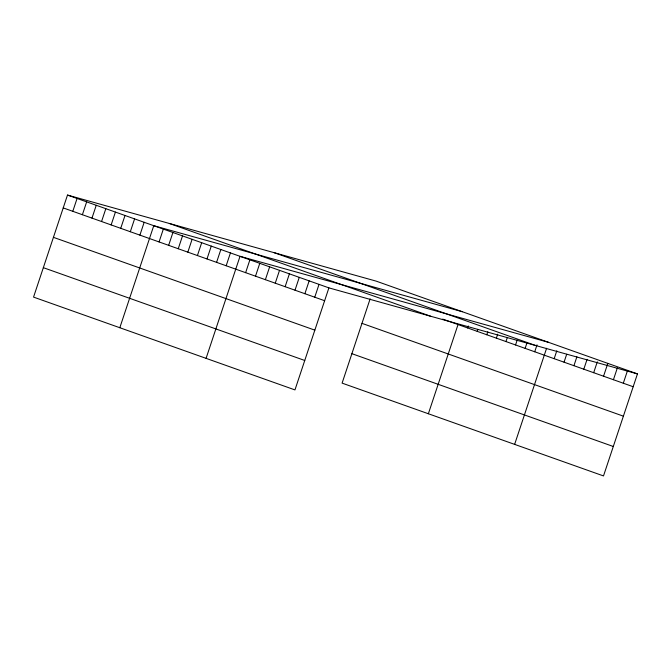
<?xml version="1.0" encoding="UTF-8"?>
<svg xmlns="http://www.w3.org/2000/svg" width="671" height="671" viewBox="0 0 671 671"><rect width="100%" height="100%" fill="white"/><g stroke="black" fill="none" stroke-linecap="round" stroke-linejoin="round"><path stroke-width="1.01" d="M637.45 373.898L376.037 281.09L67.494 195.068L33.55 297.102L294.963 389.91L328.899 287.876L637.45 373.898L603.506 475.932L342.101 383.124L370.14 298.83M72.803 211.306L77.073 198.473M82.39 214.712L86.66 201.879M91.977 218.117L96.247 205.284M101.564 221.514L105.833 208.681M111.151 224.919L115.42 212.086M120.73 228.325L124.999 215.492M130.317 231.73L134.586 218.889M139.904 235.127L144.173 222.294M119.815 327.733L153.76 225.699L462.302 311.713M159.069 241.937L163.338 229.105M168.656 245.334L172.925 232.501M178.243 248.74L182.512 235.907M187.83 252.145L192.099 239.312M197.417 255.55L201.686 242.709M206.995 258.947L211.264 246.114M216.582 262.353L220.851 249.52M226.169 265.758L230.438 252.925M206.081 358.356L240.025 256.322L548.568 342.344M245.628 272.669L249.897 259.828M255.508 276.175L259.778 263.334M265.38 279.681L269.65 266.84M275.253 283.187L279.522 270.346M285.133 286.693L289.402 273.852M295.005 290.199L299.274 277.358M304.886 293.705L309.155 280.864M314.758 297.211L319.027 284.37M428.366 413.747L458.033 324.546M467.62 327.951L468.274 325.98M477.207 331.357L477.861 329.377M486.794 334.754L487.775 331.793M496.372 338.159L497.689 334.208M505.959 341.564L507.276 337.614M515.546 344.969L517.19 340.029M525.133 348.366L527.104 342.445M534.72 351.772L537.018 344.86M514.632 444.378L546.597 348.266M554.179 358.683L556.804 350.782M564.051 362.189L566.676 354.288M573.931 365.695L576.884 356.804M583.804 369.201L587.083 359.329M593.676 372.707L597.291 361.845M603.556 376.213L607.825 363.38M613.428 379.719L617.37 367.867M623.309 383.225L627.578 370.392M274.221 252.699L535.626 345.515M442.701 319.102L633.181 386.731M169.31 223.46L430.723 316.267M67.494 195.068L328.899 287.876M63.225 207.909L324.63 300.717M361.979 323.355L623.393 416.163M53.428 237.341L314.842 330.149M351.889 353.684L613.302 446.492M43.338 267.67L304.751 360.478"/></g></svg>
